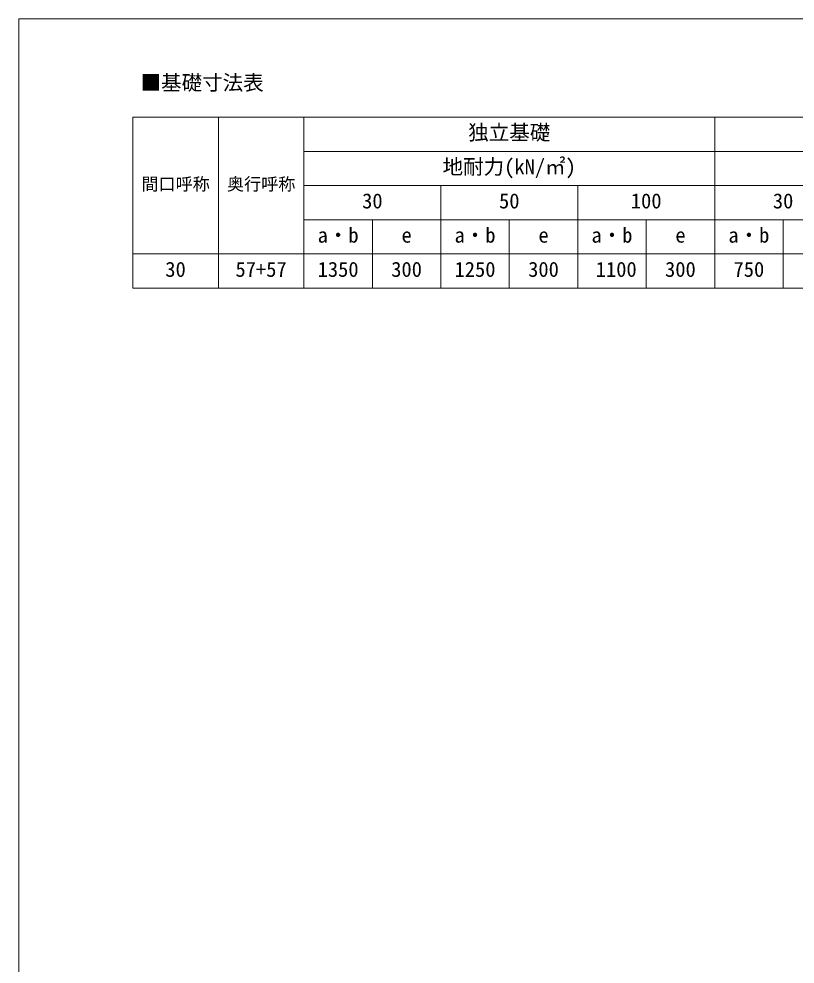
# Model space of a CAD drawing. Units: millimetres on the paper, enlarged 35 times, with parts at other scales. Extents: x -9783 to 9892, y -6828 to 6752.
# Drawn here: x -9783 to -4492, y 305 to 6752 of the extents above; entities that cross this region are included whole.
import ezdxf
from ezdxf.enums import TextEntityAlignment as Align

# ---------------------------------------------------------------- set-up
doc = ezdxf.new("R2010")
doc.units = ezdxf.units.MM
doc.header["$LTSCALE"] = 35
doc.layers.add('1-0_FRAME', color=7, linetype='Continuous', lineweight=18)
doc.layers.add('F-0_240', color=7, linetype='Continuous', lineweight=9)
doc.styles.add('ＭＳ ゴシック', font='')
doc.styles.get('ＭＳ ゴシック').set_extended_font_data('MS Gothic')

msp = doc.modelspace()

# ---------------------------------------------------------------- linework, layer by layer
at = {"layer": '1-0_FRAME'}
for p, q in [((-9006.77, 6081.78), (-2240.11, 6081.78)), ((-9006.77, 6081.78), (-9006.77, 4915.11)), ((-8423.44, 6081.78), (-8423.44, 4915.11)), ((-5040.11, 6081.78), (-5040.11, 4915.11)), ((-7840.11, 5848.44), (-2240.11, 5848.44)), ((-7840.11, 5615.11), (-2240.11, 5615.11)), ((-7840.11, 5381.78), (-2240.11, 5381.78))]:
    msp.add_line(p, q, dxfattribs=at)
for points in [[(-7840.11, 6081.78), (-7840.11, 5848.44), (-7840.11, 5148.44), (-7840.11, 4915.11)], [(-6906.77, 5615.11), (-6906.77, 5381.78), (-6906.77, 4915.11)], [(-5973.44, 5615.11), (-5973.44, 5381.78), (-5973.44, 4915.11)], [(-7373.44, 5381.78), (-7373.44, 5148.44), (-7373.44, 4915.11)], [(-6440.11, 5381.78), (-6440.11, 5148.44), (-6440.11, 4915.11)], [(-5506.77, 5381.78), (-5506.77, 5148.44), (-5506.77, 4915.11)], [(-4573.44, 5381.78), (-4573.44, 5148.44), (-4573.44, 4915.11)], [(-9006.77, 5148.44), (-7840.11, 5148.44), (-2240.11, 5148.44)], [(-9006.77, 4915.11), (-8423.44, 4915.11), (-5040.11, 4915.11), (-3173.44, 4915.11), (-2240.11, 4915.11)]]:
    msp.add_lwpolyline(points, dxfattribs=at)
at = {"layer": 'F-0_240', "color": 5}
for q in [(-9783.03, -6828.1), (9396.97, 6751.9)]:
    msp.add_line((-9783.03, 6751.9), q, dxfattribs=at)

# ---------------------------------------------------------------- texts
at = {"layer": '1-0_FRAME', "style": 'ＭＳ ゴシック'}
for s, height, p in [('■基礎寸法表', 102.6, (-8953.92, 6235.12)), ('独立基礎', 102.6, (-6720.11, 5895.11)), ('地耐力(kN/㎡)', 102.6, (-6895.11, 5661.78)), ('間口呼称', 85.53, (-8948.44, 5556.78)), ('奥行呼称', 85.53, (-8365.11, 5556.78)), ('30', 102.6, (-7443.44, 5428.44)), ('50', 102.6, (-6510.11, 5428.44)), ('100', 102.6, (-5611.77, 5428.44)), ('30', 102.6, (-4643.44, 5428.44)), ('a・b', 102.6, (-7746.77, 5195.11)), ('e', 102.6, (-7175.11, 5195.11)), ('a・b', 102.6, (-6813.44, 5195.11)), ('e', 102.6, (-6241.77, 5195.11)), ('a・b', 102.6, (-5880.11, 5195.11)), ('e', 102.6, (-5308.44, 5195.11)), ('a・b', 102.6, (-4946.77, 5195.11)), ('30', 102.6, (-8785.11, 4961.78)), ('1350', 102.6, (-7746.77, 4961.78)), ('300', 102.6, (-7245.11, 4961.78)), ('1250', 102.6, (-6813.44, 4961.78)), ('300', 102.6, (-6311.77, 4961.78)), ('1100', 102.6, (-5850.94, 4961.78)), ('300', 102.6, (-5378.44, 4961.78)), ('750', 102.6, (-4911.77, 4961.78)), ('57+57', 102.6, (-8306.77, 4961.78))]:
    msp.add_text(s, height=height, dxfattribs=at).set_placement(p, align=Align.BOTTOM_LEFT)

doc.saveas('drawing.dxf')
